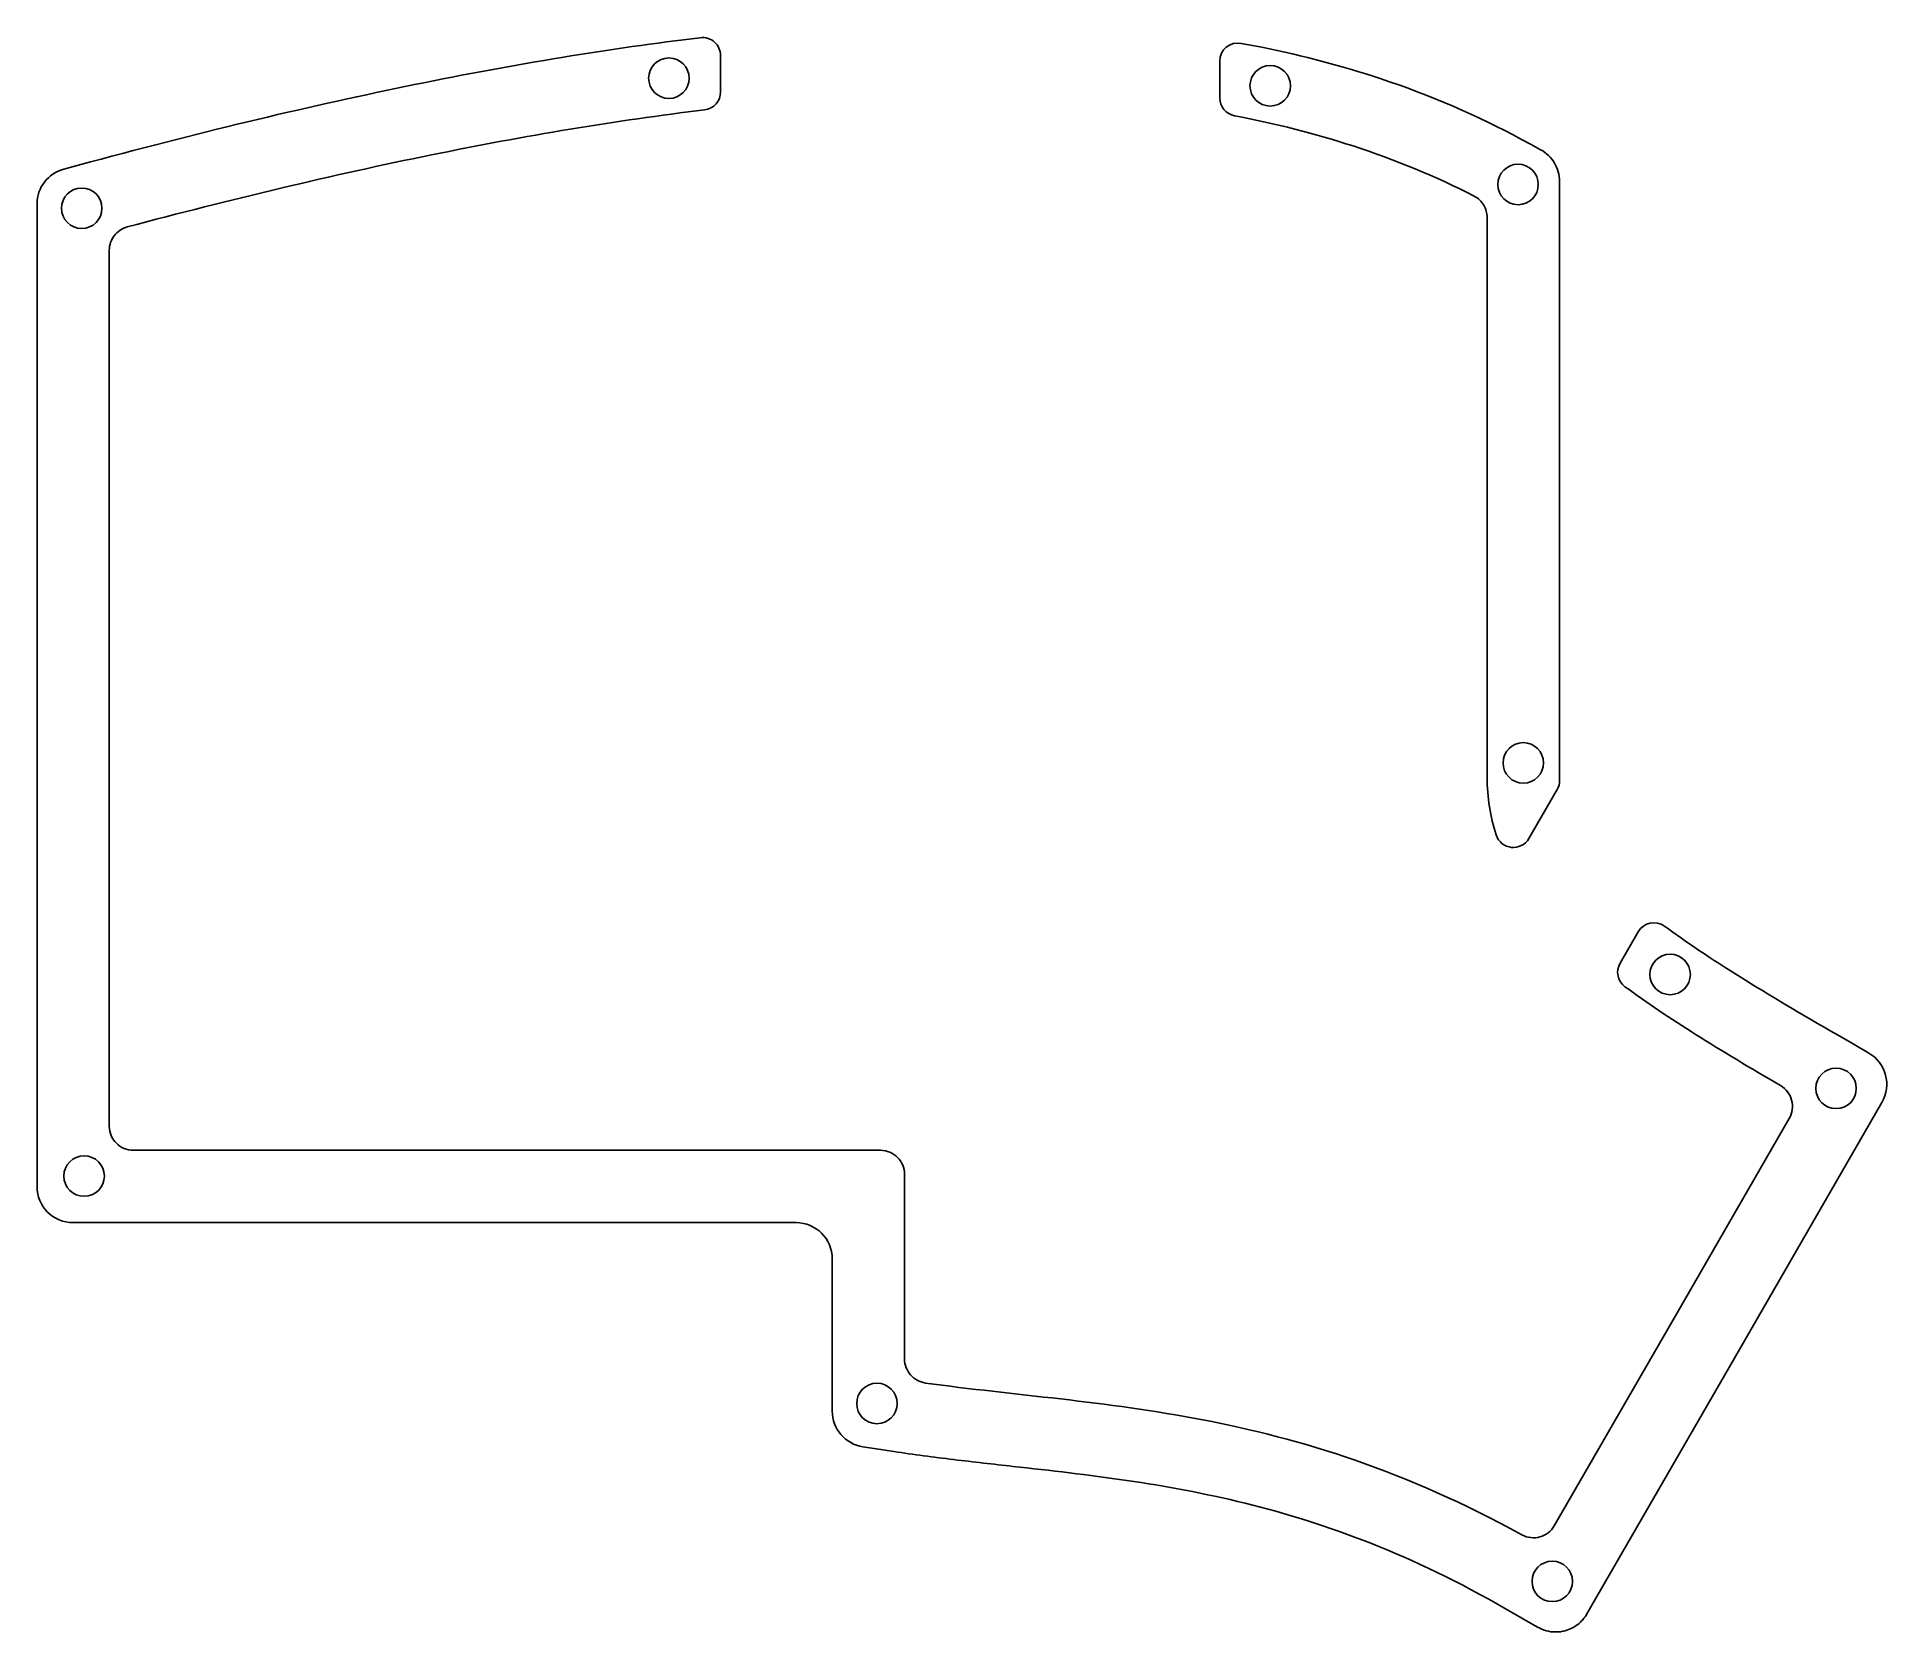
# Model space of a CAD drawing. Extents: x 0 to 6.05, y 0 to 5.21.
import ezdxf

# ---------------------------------------------------------------- set-up
doc = ezdxf.new("R2010")
doc.units = 0
doc.header["$MEASUREMENT"] = 0
doc.layers.get('0').update_dxf_attribs({"linetype": 'CONTINUOUS'})

msp = doc.modelspace()

# ---------------------------------------------------------------- linework, layer by layer
at = {"color": 190}
for p, q in [((2.2366, 5.0666), (2.2366, 5.1521)), ((4.0046, 5.1797), (3.9367, 5.1923)), ((3.867, 5.1343), (3.867, 5.085)), ((3.867, 5.085), (3.867, 5.0138)), ((2.2366, 5.0336), (2.2366, 5.0666)), ((4.8836, 4.8617), (4.8527, 4.8785)), ((4.9146, 4.8449), (4.8836, 4.8617)), ((0.1351, 4.7934), (0.0914, 4.7816)), ((0.1788, 4.8051), (0.1351, 4.7934)), ((4.9764, 3.7684), (4.9764, 4.7411)), ((0.004, 4.6675), (0.004, 3.0632)), ((4.7401, 4.6234), (4.7401, 3.7096)), ((0.2401, 3.086), (0.2401, 4.5164)), ((4.9764, 2.7958), (4.9764, 3.7684)), ((4.7401, 3.7096), (4.7401, 2.7958)), ((0.2401, 1.6556), (0.2401, 3.086)), ((0.004, 3.0632), (0.004, 1.4589)), ((4.9764, 2.7958), (4.9764, 2.7958)), ((4.8767, 2.5957), (4.9687, 2.755)), ((5.2333, 2.2908), (5.1743, 2.1885)), ((5.9352, 1.9243), (5.8841, 1.9538)), ((5.9863, 1.8947), (5.9352, 1.9243)), ((6.0414, 1.823), (6.0414, 1.823)), ((5.5479, 0.8982), (6.0296, 1.7334)), ((5.7268, 1.6811), (5.3431, 1.0159)), ((1.5388, 1.577), (0.3187, 1.577)), ((2.7588, 1.577), (1.5388, 1.577)), ((2.8373, 1.1968), (2.8373, 1.4984)), ((0.1221, 1.3408), (1.3026, 1.3408)), ((1.3026, 1.3408), (2.4831, 1.3408)), ((2.6012, 1.2228), (2.6012, 0.9741)), ((2.8373, 0.8952), (2.8373, 1.1968)), ((2.6012, 0.9741), (2.6012, 0.7255)), ((5.3431, 1.0159), (4.9594, 0.3507)), ((5.0662, 0.063), (5.5479, 0.8982)), ((2.7016, 0.6087), (2.7517, 0.6011)), ((2.7517, 0.6011), (2.802, 0.5934)), ((4.8025, 0.0788), (4.8537, 0.0493)), ((4.8537, 0.0493), (4.9048, 0.0197))]:
    msp.add_line(p, q, dxfattribs=at)
at = {"color": 152}
for p, q in [((2.1339, 5.0784), (2.1339, 5.0784)), ((4.0977, 5.0536), (4.0977, 5.0536)), ((4.9071, 4.7313), (4.9071, 4.7313)), ((0.2161, 4.6536), (0.2161, 4.6536)), ((4.9244, 2.8423), (4.9244, 2.8423)), ((5.4039, 2.1513), (5.4039, 2.1513)), ((5.9458, 1.7792), (5.9458, 1.7792)), ((0.2239, 1.4931), (0.2239, 1.4931)), ((2.8133, 0.7503), (2.8133, 0.7503)), ((5.019, 0.1693), (5.019, 0.1693))]:
    msp.add_line(p, q, dxfattribs=at)
at = {"color": 190}
for points in [[(2.1702, 5.2108), (1.8786, 5.176), (1.5681, 5.125), (1.2368, 5.0575)], [(2.2166, 5.1964), (2.2045, 5.2072), (2.1879, 5.2129), (2.1702, 5.2108)], [(3.9367, 5.1923), (3.9004, 5.199), (3.867, 5.1712), (3.867, 5.1343)], [(2.2366, 5.1521), (2.2366, 5.1699), (2.2288, 5.1856), (2.2166, 5.1964)], [(4.3906, 5.0773), (4.2678, 5.118), (4.1393, 5.1521), (4.0046, 5.1797)], [(1.2368, 5.0575), (0.9055, 4.99), (0.5534, 4.906), (0.1788, 4.8051)], [(2.1845, 4.975), (2.2142, 4.9786), (2.2366, 5.0036), (2.2366, 5.0336)], [(4.8527, 4.8785), (4.7083, 4.9567), (4.5546, 5.0229), (4.3906, 5.0773)], [(1.2923, 4.828), (1.5978, 4.8902), (1.8959, 4.9402), (2.1845, 4.975)], [(3.867, 5.0138), (3.867, 4.9854), (3.8873, 4.9613), (3.9152, 4.9559)], [(3.9152, 4.9559), (4.0491, 4.9301), (4.1782, 4.8974), (4.3021, 4.8571)], [(4.3021, 4.8571), (4.4409, 4.8121), (4.5731, 4.7576), (4.6982, 4.6929)], [(4.9597, 4.8015), (4.9491, 4.8195), (4.9336, 4.8346), (4.9146, 4.8449)], [(0.0914, 4.7816), (0.0656, 4.7747), (0.0437, 4.7595), (0.0283, 4.7394)], [(0.2988, 4.5927), (0.6363, 4.6825), (0.9684, 4.7622), (1.2923, 4.828)], [(4.9764, 4.7411), (4.9764, 4.7627), (4.9704, 4.7836), (4.9597, 4.8015)], [(0.0283, 4.7394), (0.0129, 4.7193), (0.004, 4.6943), (0.004, 4.6675)], [(4.6982, 4.6929), (4.7112, 4.6863), (4.7217, 4.6762), (4.7289, 4.6641)], [(4.7289, 4.6641), (4.7362, 4.652), (4.7401, 4.638), (4.7401, 4.6234)], [(0.2401, 4.5164), (0.2401, 4.5343), (0.2461, 4.5511), (0.2565, 4.5645)], [(0.2565, 4.5645), (0.2668, 4.578), (0.2815, 4.5881), (0.2988, 4.5927)], [(4.7401, 2.7958), (4.7401, 2.7292), (4.7502, 2.6667), (4.7696, 2.6069)], [(4.9687, 2.755), (4.9741, 2.7643), (4.9769, 2.7749), (4.9766, 2.7856)], [(4.9766, 2.7856), (4.9764, 2.789), (4.9764, 2.7924), (4.9764, 2.7958)], [(4.7696, 2.6069), (4.7854, 2.5584), (4.8512, 2.5515), (4.8767, 2.5957)], [(5.3196, 2.309), (5.2912, 2.3299), (5.251, 2.3213), (5.2333, 2.2908)], [(5.8841, 1.9538), (5.6477, 2.0902), (5.4609, 2.2047), (5.3196, 2.309)], [(5.1743, 2.1885), (5.1592, 2.1624), (5.1661, 2.1292), (5.1903, 2.1114)], [(5.1903, 2.1114), (5.3302, 2.0086), (5.5005, 1.9038), (5.6981, 1.7886)], [(6.0414, 1.823), (6.0335, 1.8522), (6.0146, 1.8784), (5.9863, 1.8947)], [(6.0296, 1.7334), (6.0459, 1.7617), (6.0492, 1.7938), (6.0414, 1.823)], [(5.6981, 1.7886), (5.7168, 1.7776), (5.7294, 1.7602), (5.7346, 1.7407)], [(5.7346, 1.7407), (5.7398, 1.7213), (5.7376, 1.6999), (5.7268, 1.6811)], [(0.2632, 1.6), (0.249, 1.6143), (0.2401, 1.6339), (0.2401, 1.6556)], [(0.3187, 1.577), (0.297, 1.577), (0.2774, 1.5858), (0.2632, 1.6)], [(2.8144, 1.554), (2.8001, 1.5682), (2.7805, 1.577), (2.7588, 1.577)], [(2.8373, 1.4984), (2.8373, 1.5201), (2.8286, 1.5398), (2.8144, 1.554)], [(0.004, 1.4589), (0.004, 1.4263), (0.0171, 1.3967), (0.0385, 1.3754)], [(0.0385, 1.3754), (0.0599, 1.354), (0.0894, 1.3408), (0.1221, 1.3408)], [(2.4831, 1.3408), (2.5157, 1.3408), (2.5452, 1.3276), (2.5666, 1.3062)], [(2.5666, 1.3062), (2.5879, 1.2848), (2.6012, 1.2553), (2.6012, 1.2228)], [(2.8569, 0.8434), (2.8447, 0.8573), (2.8373, 0.8755), (2.8373, 0.8952)], [(2.9057, 0.8171), (2.8862, 0.8198), (2.8691, 0.8295), (2.8569, 0.8434)], [(3.811, 0.6968), (3.492, 0.7581), (3.1958, 0.777), (2.9057, 0.8171)], [(2.6012, 0.7255), (2.6012, 0.6963), (2.6118, 0.6693), (2.6297, 0.6485)], [(4.8533, 0.3213), (4.4719, 0.5315), (4.1301, 0.6354), (3.811, 0.6968)], [(2.6297, 0.6485), (2.6476, 0.6277), (2.6727, 0.6131), (2.7016, 0.6087)], [(2.802, 0.5934), (2.8669, 0.5836), (2.9322, 0.575), (2.9973, 0.5671)], [(2.9973, 0.5671), (3.0624, 0.5592), (3.1272, 0.552), (3.1911, 0.5449)], [(3.1911, 0.5449), (3.436, 0.5175), (3.6851, 0.4897), (3.9498, 0.4244)], [(3.9498, 0.4244), (4.2146, 0.3592), (4.495, 0.2563), (4.8025, 0.0788)], [(4.9124, 0.3143), (4.8933, 0.3091), (4.8721, 0.311), (4.8533, 0.3213)], [(4.9594, 0.3507), (4.9487, 0.3322), (4.9316, 0.3197), (4.9124, 0.3143)], [(5.0358, 0.0284), (5.048, 0.0377), (5.0583, 0.0495), (5.0662, 0.063)], [(4.9048, 0.0197), (4.9139, 0.0145), (4.9235, 0.0106), (4.9334, 0.0079)], [(4.9334, 0.0079), (4.9434, 0.0053), (4.9536, 0.004), (4.9639, 0.004)], [(4.9639, 0.004), (4.969, 0.004), (4.9741, 0.0043), (4.9792, 0.0049)], [(4.9792, 0.0049), (4.9843, 0.0056), (4.9894, 0.0066), (4.9945, 0.008)], [(4.9945, 0.008), (5.0096, 0.012), (5.0236, 0.019), (5.0358, 0.0284)]]:
    msp.add_open_spline(points, degree=3, dxfattribs=at)
at = {"color": 152}
for points in [[(2.0016, 5.0784), (2.0016, 5.1149), (2.0312, 5.1445), (2.0678, 5.1445)], [(2.0678, 5.1445), (2.1043, 5.1445), (2.1339, 5.1149), (2.1339, 5.0784)], [(2.0678, 5.0123), (2.0312, 5.0123), (2.0016, 5.0419), (2.0016, 5.0784)], [(2.1339, 5.0784), (2.1339, 5.0419), (2.1043, 5.0123), (2.0678, 5.0123)], [(3.9654, 5.0536), (3.9654, 5.0901), (3.995, 5.1197), (4.0315, 5.1197)], [(4.0315, 5.1197), (4.0681, 5.1197), (4.0977, 5.0901), (4.0977, 5.0536)], [(4.0315, 4.9875), (3.995, 4.9875), (3.9654, 5.0171), (3.9654, 5.0536)], [(4.0977, 5.0536), (4.0977, 5.0171), (4.0681, 4.9875), (4.0315, 4.9875)], [(4.7747, 4.7313), (4.7747, 4.7679), (4.8044, 4.7975), (4.8409, 4.7975)], [(4.8409, 4.7975), (4.8774, 4.7975), (4.9071, 4.7679), (4.9071, 4.7313)], [(0.0838, 4.6536), (0.0838, 4.6902), (0.1134, 4.7198), (0.1499, 4.7198)], [(0.1499, 4.7198), (0.1865, 4.7198), (0.2161, 4.6902), (0.2161, 4.6536)], [(4.8409, 4.6652), (4.8044, 4.6652), (4.7747, 4.6948), (4.7747, 4.7313)], [(4.9071, 4.7313), (4.9071, 4.6948), (4.8774, 4.6652), (4.8409, 4.6652)], [(0.1499, 4.5875), (0.1134, 4.5875), (0.0838, 4.6171), (0.0838, 4.6536)], [(0.2161, 4.6536), (0.2161, 4.6171), (0.1865, 4.5875), (0.1499, 4.5875)], [(4.7921, 2.8423), (4.7921, 2.8788), (4.8217, 2.9084), (4.8582, 2.9084)], [(4.8582, 2.9084), (4.8948, 2.9084), (4.9244, 2.8788), (4.9244, 2.8423)], [(4.8582, 2.7761), (4.8217, 2.7761), (4.7921, 2.8058), (4.7921, 2.8423)], [(4.9244, 2.8423), (4.9244, 2.8058), (4.8948, 2.7761), (4.8582, 2.7761)], [(5.2717, 2.1513), (5.2717, 2.1879), (5.3013, 2.2174), (5.3378, 2.2174)], [(5.3378, 2.2174), (5.3743, 2.2174), (5.4039, 2.1879), (5.4039, 2.1513)], [(5.3378, 2.0852), (5.3013, 2.0852), (5.2717, 2.1148), (5.2717, 2.1513)], [(5.4039, 2.1513), (5.4039, 2.1148), (5.3743, 2.0852), (5.3378, 2.0852)], [(5.8135, 1.7792), (5.8135, 1.8157), (5.8431, 1.8454), (5.8797, 1.8454)], [(5.8797, 1.8454), (5.9162, 1.8454), (5.9458, 1.8157), (5.9458, 1.7792)], [(5.8797, 1.7131), (5.8431, 1.7131), (5.8135, 1.7427), (5.8135, 1.7792)], [(5.9458, 1.7792), (5.9458, 1.7427), (5.9162, 1.7131), (5.8797, 1.7131)], [(0.0916, 1.4931), (0.0916, 1.5296), (0.1212, 1.5592), (0.1577, 1.5592)], [(0.1577, 1.5592), (0.1943, 1.5592), (0.2239, 1.5296), (0.2239, 1.4931)], [(0.1577, 1.4269), (0.1212, 1.4269), (0.0916, 1.4565), (0.0916, 1.4931)], [(0.2239, 1.4931), (0.2239, 1.4565), (0.1943, 1.4269), (0.1577, 1.4269)], [(2.681, 0.7503), (2.681, 0.7868), (2.7106, 0.8164), (2.7471, 0.8164)], [(2.7471, 0.8164), (2.7837, 0.8164), (2.8133, 0.7868), (2.8133, 0.7503)], [(2.7471, 0.6841), (2.7106, 0.6841), (2.681, 0.7138), (2.681, 0.7503)], [(2.8133, 0.7503), (2.8133, 0.7138), (2.7837, 0.6841), (2.7471, 0.6841)], [(4.8867, 0.1693), (4.8867, 0.2058), (4.9164, 0.2354), (4.9528, 0.2354)], [(4.9528, 0.2354), (4.9894, 0.2354), (5.019, 0.2058), (5.019, 0.1693)], [(4.9528, 0.1031), (4.9164, 0.1031), (4.8867, 0.1328), (4.8867, 0.1693)], [(5.019, 0.1693), (5.019, 0.1328), (4.9894, 0.1031), (4.9528, 0.1031)]]:
    msp.add_open_spline(points, degree=3, dxfattribs=at)

doc.saveas('drawing.dxf')
